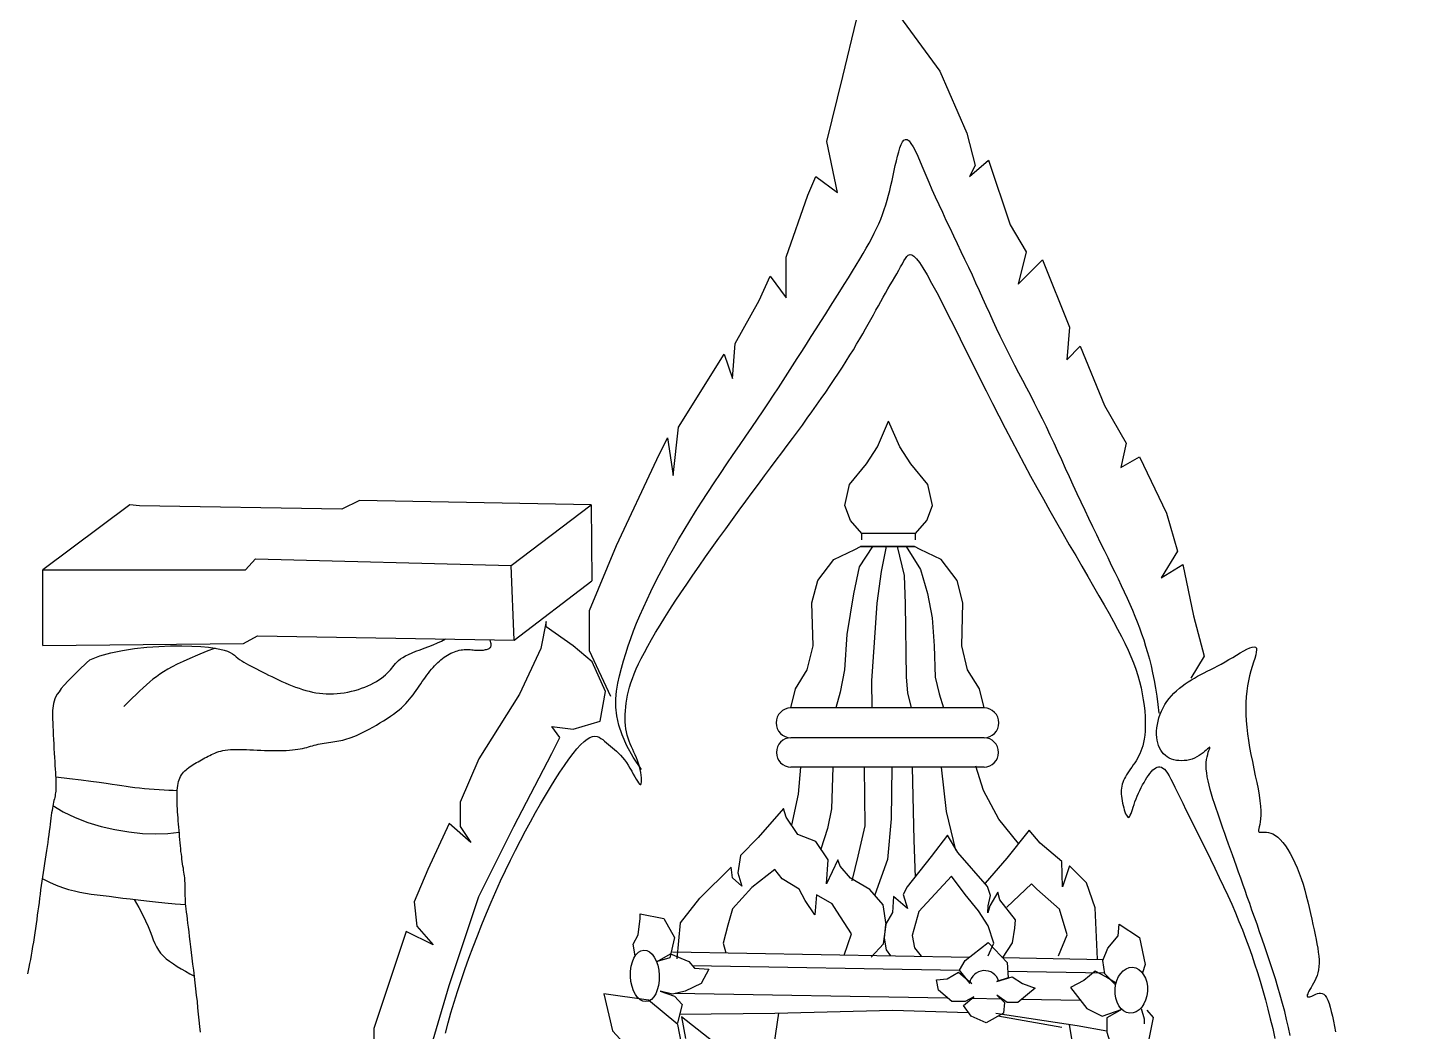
# Model space of a CAD drawing. Header units: feet. Extents: x 0 to 841, y 0 to 594.
# Drawn here: x 651.93 to 656.357, y 136.305 to 139.479 of the extents above; entities that cross this region are included whole.
import ezdxf

# ---------------------------------------------------------------- set-up
doc = ezdxf.new("R2010")
doc.units = ezdxf.units.FT
doc.header["$MEASUREMENT"] = 0
doc.layers.add('LOGO', color=7, linetype='Continuous')

# ---------------------------------------------------------------- blocks, each defined once
blk = doc.blocks.new('YOTA')
h = blk.add_hatch(color=1)
edge = h.paths.add_edge_path()
edge.add_arc((302.886, 246.975), 39.995, 0, 360)
edge = h.paths.add_edge_path(flags=16)
edge.add_arc((302.886, 246.975), 39.7, 0, 360)
at = {"color": 2}
for p, q in [((317.91, 265.952), (318.022, 266.213)), ((318.134, 265.952), (318.022, 266.213)), ((317.798, 265.781), (317.91, 265.952)), ((318.246, 265.781), (318.134, 265.952)), ((317.627, 265.575), (317.798, 265.781)), ((318.417, 265.575), (318.246, 265.781)), ((317.58, 265.363), (317.627, 265.575)), ((318.464, 265.363), (318.417, 265.575)), ((317.639, 265.21), (317.58, 265.363)), ((318.406, 265.21), (318.464, 265.363)), ((317.751, 265.08), (317.639, 265.21)), ((318.294, 265.08), (318.406, 265.21)), ((318.294, 265.08), (317.751, 265.08)), ((317.751, 265.015), (317.751, 265.08)), ((318.294, 265.015), (318.294, 265.08)), ((318.984, 263.321), (317.038, 263.321)), ((318.984, 263.021), (317.038, 263.021)), ((318.984, 262.726), (317.038, 262.726)), ((315.844, 260.862), (318.84, 260.81)), ((319.173, 260.805), (320.188, 260.787)), ((316.044, 260.724), (318.738, 260.677)), ((319.225, 260.669), (320.201, 260.652)), ((315.873, 260.447), (318.614, 260.4)), ((318.859, 260.396), (319.164, 260.391)), ((319.369, 260.387), (319.954, 260.377)), ((315.915, 260.234), (316.876, 260.245)), ((316.876, 260.245), (318.062, 260.274)), ((318.062, 260.274), (318.826, 260.253)), ((319.103, 260.245), (319.923, 260.12)), ((319.923, 260.12), (320.222, 260.067))]:
    blk.add_line(p, q, dxfattribs=at)
for points in [[(315.223, 263.435), (315.006, 263.897), (315.006, 264.305), (315.278, 264.957), (315.686, 265.826), (315.794, 266.044), (315.849, 265.663), (315.903, 266.152), (316.365, 266.886), (316.447, 266.641), (316.474, 266.995), (316.719, 267.429), (316.827, 267.674), (316.991, 267.456), (316.991, 267.864), (317.208, 268.489), (317.29, 268.679), (317.507, 268.516), (317.398, 269.032), (317.561, 269.684), (317.697, 270.255)], [(317.725, 270.852), (318.54, 269.739), (318.812, 269.114), (318.894, 268.788), (318.839, 268.679), (319.029, 268.842), (319.247, 268.19), (319.41, 267.918), (319.329, 267.592), (319.573, 267.837), (319.845, 267.158), (319.818, 266.831), (319.954, 266.967), (320.198, 266.37), (320.416, 265.989), (320.362, 265.745), (320.552, 265.853), (320.824, 265.283), (320.933, 264.903), (320.769, 264.631), (320.987, 264.767), (321.096, 264.25), (321.204, 263.843), (321.07, 263.622)], [(315.53, 262.7), (315.448, 262.825), (315.384, 262.941), (315.337, 263.049), (315.304, 263.149), (315.283, 263.242), (315.274, 263.329), (315.274, 263.413), (315.281, 263.492), (315.294, 263.57), (315.31, 263.645), (315.329, 263.721), (315.35, 263.796), (315.372, 263.871), (315.397, 263.946), (315.423, 264.021), (315.452, 264.098), (315.482, 264.175), (315.515, 264.253), (315.55, 264.332), (315.587, 264.413), (315.626, 264.495), (315.667, 264.579), (315.711, 264.664), (315.756, 264.751), (315.804, 264.84), (315.854, 264.929), (315.906, 265.02), (315.961, 265.112), (316.017, 265.206), (316.076, 265.3), (316.137, 265.396), (316.199, 265.492), (316.263, 265.589), (316.328, 265.685), (316.392, 265.78), (316.456, 265.875), (316.52, 265.968), (316.582, 266.059), (316.643, 266.147), (316.701, 266.233), (316.757, 266.316), (316.811, 266.396), (316.862, 266.473), (316.912, 266.549), (316.96, 266.623), (317.008, 266.696), (317.055, 266.769), (317.101, 266.842), (317.148, 266.915), (317.195, 266.989), (317.243, 267.065), (317.292, 267.141), (317.34, 267.217), (317.389, 267.294), (317.437, 267.37), (317.484, 267.444), (317.53, 267.518), (317.574, 267.589), (317.617, 267.657), (317.657, 267.723), (317.696, 267.785), (317.731, 267.844), (317.765, 267.9), (317.796, 267.954), (317.826, 268.006), (317.853, 268.056), (317.878, 268.105), (317.901, 268.153), (317.923, 268.201), (317.943, 268.248), (317.961, 268.296), (317.978, 268.344), (317.993, 268.392), (318.008, 268.44), (318.021, 268.489), (318.034, 268.538), (318.045, 268.588), (318.057, 268.637), (318.068, 268.687), (318.079, 268.737), (318.09, 268.787), (318.101, 268.837), (318.112, 268.884), (318.124, 268.927), (318.136, 268.966), (318.149, 269), (318.163, 269.026), (318.177, 269.044), (318.193, 269.052), (318.21, 269.05), (318.229, 269.036), (318.248, 269.011), (318.269, 268.976), (318.292, 268.933), (318.316, 268.881), (318.342, 268.824), (318.369, 268.76), (318.397, 268.692), (318.428, 268.621), (318.459, 268.547), (318.493, 268.472), (318.528, 268.395), (318.564, 268.318), (318.6, 268.239), (318.638, 268.16), (318.676, 268.081), (318.714, 268.002), (318.752, 267.922), (318.789, 267.843), (318.826, 267.764), (318.863, 267.685), (318.898, 267.607), (318.934, 267.53), (318.968, 267.453), (319.003, 267.376), (319.038, 267.3), (319.073, 267.224), (319.108, 267.148), (319.144, 267.073), (319.18, 266.998), (319.217, 266.924), (319.255, 266.849), (319.293, 266.775), (319.332, 266.7), (319.371, 266.625), (319.411, 266.549), (319.451, 266.473), (319.49, 266.395), (319.53, 266.317), (319.57, 266.238), (319.609, 266.157), (319.648, 266.075), (319.687, 265.992), (319.726, 265.908), (319.764, 265.824), (319.803, 265.739), (319.842, 265.654), (319.881, 265.569), (319.92, 265.484), (319.959, 265.4), (319.999, 265.316), (320.038, 265.233), (320.078, 265.151), (320.117, 265.07), (320.156, 264.99), (320.194, 264.912), (320.231, 264.836), (320.267, 264.762), (320.302, 264.69), (320.335, 264.621), (320.367, 264.554), (320.397, 264.49), (320.426, 264.428), (320.454, 264.367), (320.48, 264.307), (320.505, 264.247), (320.528, 264.188), (320.551, 264.129), (320.573, 264.069), (320.594, 264.008), (320.613, 263.945), (320.633, 263.881), (320.651, 263.814), (320.668, 263.745), (320.684, 263.674), (320.699, 263.599), (320.713, 263.522), (320.725, 263.441), (320.737, 263.356), (320.747, 263.267)], [(313.557, 260.045), (313.583, 260.146), (313.611, 260.249), (313.643, 260.355), (313.676, 260.463), (313.713, 260.574), (313.751, 260.686), (313.791, 260.799), (313.833, 260.913), (313.877, 261.026), (313.921, 261.139), (313.968, 261.252), (314.015, 261.363), (314.063, 261.472), (314.111, 261.579), (314.161, 261.684), (314.21, 261.787), (314.261, 261.887), (314.311, 261.986), (314.362, 262.082), (314.412, 262.175), (314.463, 262.266), (314.513, 262.354), (314.563, 262.44), (314.613, 262.522), (314.661, 262.6), (314.709, 262.674), (314.755, 262.742), (314.799, 262.805), (314.841, 262.861), (314.881, 262.91), (314.918, 262.951), (314.953, 262.984), (314.984, 263.008), (315.012, 263.024), (315.038, 263.033), (315.061, 263.036), (315.083, 263.033), (315.103, 263.026), (315.123, 263.015), (315.142, 263.002), (315.16, 262.986), (315.179, 262.97), (315.198, 262.954), (315.218, 262.937), (315.238, 262.92), (315.258, 262.903), (315.279, 262.884), (315.299, 262.865), (315.32, 262.844), (315.34, 262.821), (315.359, 262.797), (315.379, 262.771), (315.397, 262.743), (315.415, 262.714), (315.433, 262.684), (315.449, 262.655), (315.464, 262.628), (315.478, 262.603), (315.491, 262.582), (315.502, 262.565), (315.511, 262.554), (315.519, 262.549), (315.525, 262.551), (315.529, 262.56), (315.531, 262.574), (315.532, 262.593), (315.53, 262.616), (315.527, 262.643), (315.523, 262.671), (315.517, 262.701), (315.51, 262.732), (315.501, 262.762), (315.491, 262.791), (315.48, 262.82), (315.468, 262.848), (315.455, 262.875), (315.443, 262.903), (315.43, 262.93), (315.418, 262.958), (315.407, 262.987), (315.397, 263.017), (315.388, 263.047), (315.38, 263.079), (315.375, 263.112), (315.37, 263.146), (315.368, 263.182), (315.367, 263.218), (315.367, 263.255), (315.369, 263.293), (315.372, 263.331), (315.377, 263.37), (315.383, 263.409), (315.391, 263.449), (315.4, 263.489), (315.411, 263.531), (315.424, 263.573), (315.439, 263.618), (315.457, 263.664), (315.478, 263.714), (315.502, 263.766), (315.529, 263.821), (315.56, 263.88), (315.594, 263.943), (315.632, 264.01), (315.674, 264.081), (315.719, 264.155), (315.767, 264.232), (315.818, 264.313), (315.872, 264.396), (315.929, 264.481), (315.988, 264.569), (316.049, 264.659), (316.113, 264.751), (316.178, 264.844), (316.245, 264.938), (316.312, 265.033), (316.38, 265.127), (316.448, 265.221), (316.515, 265.313), (316.582, 265.404), (316.647, 265.493), (316.711, 265.578), (316.772, 265.661), (316.832, 265.741), (316.889, 265.818), (316.945, 265.892), (316.999, 265.965), (317.052, 266.036), (317.103, 266.105), (317.153, 266.173), (317.202, 266.241), (317.25, 266.307), (317.297, 266.374), (317.343, 266.44), (317.388, 266.505), (317.432, 266.57), (317.475, 266.633), (317.517, 266.696), (317.557, 266.757), (317.595, 266.817), (317.632, 266.876), (317.667, 266.932), (317.7, 266.987), (317.731, 267.04), (317.761, 267.091), (317.789, 267.141), (317.817, 267.19), (317.843, 267.237), (317.869, 267.283), (317.894, 267.329), (317.919, 267.373), (317.943, 267.417), (317.968, 267.46), (317.992, 267.502), (318.016, 267.544), (318.039, 267.585), (318.062, 267.624), (318.084, 267.662), (318.105, 267.698), (318.125, 267.733), (318.143, 267.766), (318.161, 267.797), (318.176, 267.826), (318.191, 267.851), (318.206, 267.871), (318.221, 267.885), (318.238, 267.891), (318.257, 267.887), (318.278, 267.874), (318.304, 267.848), (318.334, 267.81), (318.369, 267.756), (318.41, 267.688), (318.456, 267.604), (318.507, 267.509), (318.562, 267.403), (318.62, 267.288), (318.682, 267.167), (318.745, 267.04), (318.809, 266.91), (318.875, 266.778), (318.94, 266.647), (319.005, 266.518), (319.069, 266.39), (319.134, 266.265), (319.198, 266.141), (319.262, 266.019), (319.326, 265.898), (319.39, 265.778), (319.454, 265.659), (319.518, 265.542), (319.583, 265.424), (319.649, 265.308), (319.714, 265.192), (319.78, 265.078), (319.844, 264.966), (319.908, 264.857), (319.97, 264.75), (320.03, 264.646), (320.088, 264.547), (320.143, 264.451), (320.195, 264.36), (320.244, 264.274), (320.289, 264.193), (320.33, 264.116), (320.369, 264.043), (320.404, 263.973), (320.436, 263.905), (320.465, 263.839), (320.491, 263.775), (320.514, 263.712), (320.535, 263.649), (320.553, 263.587), (320.568, 263.525), (320.58, 263.464), (320.59, 263.403), (320.598, 263.345), (320.604, 263.288), (320.608, 263.234), (320.609, 263.182), (320.609, 263.133), (320.607, 263.088), (320.604, 263.046), (320.599, 263.008), (320.592, 262.973), (320.585, 262.941), (320.576, 262.911), (320.566, 262.884), (320.555, 262.858), (320.543, 262.834), (320.53, 262.811), (320.517, 262.789), (320.503, 262.768), (320.489, 262.747), (320.474, 262.726), (320.46, 262.706), (320.446, 262.686), (320.433, 262.666), (320.421, 262.647), (320.409, 262.628), (320.399, 262.609), (320.39, 262.59), (320.382, 262.571), (320.377, 262.552), (320.372, 262.532), (320.369, 262.513), (320.368, 262.493), (320.367, 262.473), (320.368, 262.452), (320.37, 262.431), (320.373, 262.409), (320.376, 262.386), (320.381, 262.363), (320.386, 262.339), (320.392, 262.316), (320.398, 262.294), (320.405, 262.273), (320.411, 262.255), (320.419, 262.24), (320.426, 262.229), (320.433, 262.221), (320.44, 262.218), (320.446, 262.221), (320.453, 262.229), (320.459, 262.241), (320.466, 262.256), (320.473, 262.276), (320.48, 262.298), (320.488, 262.322), (320.497, 262.348), (320.506, 262.376), (320.517, 262.404), (320.528, 262.433), (320.54, 262.461), (320.554, 262.49), (320.567, 262.518), (320.582, 262.545), (320.597, 262.571), (320.612, 262.597), (320.627, 262.62), (320.642, 262.642), (320.657, 262.662), (320.672, 262.68), (320.687, 262.696), (320.701, 262.708), (320.715, 262.718), (320.73, 262.725), (320.744, 262.728), (320.758, 262.728), (320.773, 262.724), (320.787, 262.716), (320.802, 262.703), (320.817, 262.686), (320.833, 262.664), (320.85, 262.637), (320.868, 262.605), (320.887, 262.567), (320.909, 262.524), (320.932, 262.476), (320.958, 262.422), (320.987, 262.362), (321.02, 262.295), (321.055, 262.223), (321.094, 262.146), (321.135, 262.063), (321.178, 261.977), (321.222, 261.889), (321.267, 261.798), (321.311, 261.706), (321.356, 261.613), (321.399, 261.521), (321.441, 261.431), (321.481, 261.342), (321.518, 261.255), (321.554, 261.169), (321.589, 261.084), (321.621, 261), (321.652, 260.915), (321.683, 260.83), (321.712, 260.743), (321.74, 260.656), (321.767, 260.566), (321.794, 260.474), (321.82, 260.379), (321.846, 260.284), (321.87, 260.187), (321.894, 260.089), (321.916, 259.991)], [(322.069, 260.02), (322.052, 260.101), (322.034, 260.182), (322.015, 260.263), (321.994, 260.344), (321.971, 260.426), (321.947, 260.508), (321.922, 260.59), (321.896, 260.671), (321.87, 260.753), (321.843, 260.833), (321.816, 260.912), (321.789, 260.99), (321.762, 261.066), (321.736, 261.141), (321.71, 261.213), (321.685, 261.283), (321.662, 261.352), (321.638, 261.418), (321.615, 261.483), (321.593, 261.546), (321.572, 261.607), (321.55, 261.667), (321.53, 261.726), (321.509, 261.784), (321.489, 261.84), (321.469, 261.896), (321.449, 261.95), (321.43, 262.004), (321.411, 262.057), (321.393, 262.109), (321.374, 262.16), (321.357, 262.21), (321.34, 262.26), (321.323, 262.309), (321.307, 262.358), (321.292, 262.406), (321.278, 262.452), (321.265, 262.498), (321.253, 262.543), (321.243, 262.586), (321.235, 262.627), (321.229, 262.667), (321.225, 262.704), (321.224, 262.739), (321.225, 262.772), (321.228, 262.802), (321.233, 262.829), (321.239, 262.853), (321.245, 262.875), (321.251, 262.892), (321.256, 262.906), (321.26, 262.916), (321.261, 262.923), (321.26, 262.925), (321.255, 262.923), (321.248, 262.917), (321.238, 262.908), (321.225, 262.897), (321.21, 262.884), (321.193, 262.87), (321.173, 262.856), (321.152, 262.841), (321.13, 262.828), (321.106, 262.816), (321.081, 262.806), (321.055, 262.799), (321.029, 262.793), (321.002, 262.79), (320.975, 262.789), (320.949, 262.79), (320.923, 262.793), (320.898, 262.799), (320.875, 262.806), (320.852, 262.816), (320.831, 262.828), (320.812, 262.842), (320.794, 262.858), (320.779, 262.876), (320.765, 262.897), (320.753, 262.919), (320.743, 262.942), (320.735, 262.968), (320.729, 262.995), (320.725, 263.024), (320.724, 263.055), (320.724, 263.087), (320.727, 263.12), (320.732, 263.154), (320.739, 263.188), (320.748, 263.222), (320.759, 263.257), (320.773, 263.29), (320.789, 263.323), (320.807, 263.355), (320.827, 263.386), (320.849, 263.415), (320.873, 263.443), (320.898, 263.469), (320.925, 263.495), (320.953, 263.519), (320.982, 263.542), (321.012, 263.564), (321.043, 263.585), (321.074, 263.604), (321.105, 263.623), (321.137, 263.64), (321.169, 263.657), (321.202, 263.674), (321.235, 263.691), (321.269, 263.708), (321.304, 263.726), (321.34, 263.745), (321.376, 263.764), (321.414, 263.785), (321.452, 263.808), (321.491, 263.831), (321.53, 263.854), (321.567, 263.876), (321.602, 263.896), (321.634, 263.913), (321.663, 263.926), (321.688, 263.935), (321.708, 263.938), (321.722, 263.935), (321.73, 263.924), (321.732, 263.907), (321.729, 263.884), (321.723, 263.855), (321.713, 263.821), (321.701, 263.782), (321.688, 263.74), (321.674, 263.694), (321.661, 263.646), (321.649, 263.595), (321.64, 263.543), (321.632, 263.489), (321.627, 263.433), (321.623, 263.375), (321.622, 263.316), (321.623, 263.255), (321.627, 263.192), (321.632, 263.128), (321.64, 263.061), (321.649, 262.993), (321.661, 262.923), (321.675, 262.851), (321.689, 262.78), (321.704, 262.709), (321.719, 262.638), (321.733, 262.57), (321.746, 262.505), (321.757, 262.443), (321.766, 262.385), (321.772, 262.332), (321.774, 262.284), (321.774, 262.242), (321.771, 262.205), (321.767, 262.174), (321.763, 262.147), (321.758, 262.124), (321.754, 262.106), (321.752, 262.091), (321.751, 262.081), (321.754, 262.074), (321.759, 262.07), (321.769, 262.068), (321.78, 262.068), (321.795, 262.069), (321.812, 262.069), (321.831, 262.068), (321.852, 262.066), (321.874, 262.06), (321.897, 262.051), (321.921, 262.037), (321.946, 262.018), (321.971, 261.994), (321.996, 261.965), (322.022, 261.932), (322.046, 261.895), (322.071, 261.853), (322.095, 261.809), (322.118, 261.761), (322.14, 261.71), (322.161, 261.657), (322.181, 261.602), (322.2, 261.545), (322.217, 261.486), (322.233, 261.427), (322.248, 261.368), (322.262, 261.309), (322.276, 261.251), (322.288, 261.194), (322.3, 261.139), (322.311, 261.086), (322.322, 261.036), (322.331, 260.988), (322.34, 260.943), (322.348, 260.9), (322.354, 260.859), (322.359, 260.821), (322.361, 260.784), (322.362, 260.749), (322.36, 260.715), (322.356, 260.683), (322.35, 260.653), (322.341, 260.624), (322.33, 260.596), (322.318, 260.57), (322.306, 260.546), (322.293, 260.523), (322.281, 260.503), (322.27, 260.484), (322.26, 260.467), (322.252, 260.453), (322.247, 260.44), (322.243, 260.43), (322.242, 260.421), (322.243, 260.415), (322.246, 260.411), (322.251, 260.408), (322.258, 260.408), (322.267, 260.409), (322.277, 260.412), (322.288, 260.416), (322.301, 260.422), (322.315, 260.429), (322.33, 260.436), (322.346, 260.442), (322.361, 260.445), (322.377, 260.446), (322.393, 260.443), (322.409, 260.435), (322.424, 260.422), (322.438, 260.403), (322.451, 260.376), (322.463, 260.343), (322.474, 260.304), (322.485, 260.261), (322.496, 260.214), (322.506, 260.163), (322.516, 260.111), (322.526, 260.057)], [(309.498, 263.95), (309.498, 264.714), (311.54, 264.714), (311.639, 264.823), (314.216, 264.758), (315.024, 265.368), (312.687, 265.412), (312.512, 265.325), (310.47, 265.357), (310.372, 265.368), (309.498, 264.714)], [(315.024, 265.368), (315.032, 264.604)], [(317.038, 263.321), (317.085, 263.515), (317.203, 263.704), (317.262, 263.946), (317.25, 264.382), (317.309, 264.605), (317.469, 264.818), (317.681, 264.918), (317.74, 264.947), (318.282, 264.947)], [(317.86, 264.947), (317.727, 264.745), (317.667, 264.47), (317.601, 264.062), (317.579, 263.705), (317.535, 263.479), (317.491, 263.321)], [(318.984, 263.321), (318.937, 263.515), (318.819, 263.704), (318.76, 263.946), (318.772, 264.382), (318.713, 264.605), (318.553, 264.818), (318.341, 264.918), (318.282, 264.947), (317.74, 264.947)], [(317.997, 264.947), (317.948, 264.696), (317.904, 264.376), (317.876, 263.98), (317.849, 263.594), (317.854, 263.321)], [(318.108, 264.947), (318.179, 264.657), (318.19, 264.371), (318.201, 263.633), (318.212, 263.473), (318.251, 263.321)], [(318.201, 264.947), (318.345, 264.718), (318.416, 264.475), (318.46, 264.228), (318.482, 263.947), (318.493, 263.633), (318.532, 263.462), (318.576, 263.321)], [(309.498, 263.95), (311.518, 263.972), (311.66, 264.049), (314.249, 264.005), (314.216, 264.758)], [(314.249, 264.005), (315.032, 264.604)], [(313.321, 259.601), (313.593, 260.525), (313.892, 261.422), (314.246, 262.128), (314.626, 262.861), (314.708, 263.024), (314.626, 263.133), (314.844, 263.106), (315.116, 263.188), (315.17, 263.486), (315.034, 263.785), (314.844, 263.948), (314.572, 264.138), (314.572, 264.193), (314.518, 263.921), (314.3, 263.459), (313.892, 262.807), (313.702, 262.372), (313.702, 262.128), (313.811, 261.965), (313.593, 262.155), (313.376, 261.693), (313.24, 261.367), (313.267, 261.123), (313.43, 260.933), (313.158, 261.068), (312.832, 260.09), (312.832, 259.493)], [(311.086, 260.052), (311.08, 260.112), (311.074, 260.173), (311.067, 260.236), (311.06, 260.298), (311.054, 260.362), (311.046, 260.425), (311.039, 260.489), (311.032, 260.552), (311.025, 260.615), (311.017, 260.677), (311.01, 260.738), (311.003, 260.798), (310.996, 260.856), (310.989, 260.912), (310.982, 260.966), (310.976, 261.017), (310.97, 261.065), (310.964, 261.111), (310.959, 261.153), (310.954, 261.192), (310.95, 261.229), (310.946, 261.263), (310.942, 261.295), (310.939, 261.325), (310.936, 261.352), (310.934, 261.378), (310.933, 261.403), (310.932, 261.425), (310.931, 261.447), (310.931, 261.467), (310.93, 261.487), (310.93, 261.505), (310.93, 261.523), (310.93, 261.541), (310.93, 261.558), (310.929, 261.575), (310.928, 261.593), (310.927, 261.61), (310.924, 261.628), (310.922, 261.647), (310.919, 261.666), (310.916, 261.685), (310.913, 261.706), (310.909, 261.727), (310.906, 261.749), (310.902, 261.772), (310.899, 261.796), (310.896, 261.822), (310.893, 261.848), (310.889, 261.876), (310.887, 261.904), (310.884, 261.933), (310.881, 261.963), (310.878, 261.994), (310.875, 262.024), (310.873, 262.056), (310.87, 262.087), (310.867, 262.119), (310.865, 262.15), (310.862, 262.182), (310.86, 262.213), (310.857, 262.244), (310.855, 262.275), (310.853, 262.305), (310.852, 262.335), (310.851, 262.363), (310.85, 262.391), (310.849, 262.418), (310.849, 262.444), (310.85, 262.47), (310.851, 262.494), (310.853, 262.517), (310.856, 262.539), (310.86, 262.559), (310.864, 262.579), (310.87, 262.598), (310.877, 262.615), (310.885, 262.631), (310.894, 262.646), (310.904, 262.66), (310.915, 262.674), (310.927, 262.686), (310.94, 262.698), (310.953, 262.709), (310.968, 262.72), (310.982, 262.73), (310.998, 262.74), (311.013, 262.75), (311.029, 262.76), (311.046, 262.77), (311.062, 262.779), (311.079, 262.789), (311.096, 262.798), (311.113, 262.807), (311.13, 262.817), (311.146, 262.825), (311.163, 262.834), (311.18, 262.843), (311.197, 262.851), (311.214, 262.859), (311.232, 262.867), (311.25, 262.874), (311.269, 262.881), (311.29, 262.887), (311.312, 262.892), (311.335, 262.896), (311.36, 262.899), (311.388, 262.901), (311.417, 262.903), (311.447, 262.903), (311.48, 262.903), (311.513, 262.902), (311.548, 262.901), (311.583, 262.899), (311.62, 262.898), (311.657, 262.896), (311.694, 262.895), (311.732, 262.893), (311.77, 262.893), (311.807, 262.892), (311.844, 262.892), (311.88, 262.892), (311.916, 262.893), (311.95, 262.894), (311.982, 262.896), (312.013, 262.898), (312.041, 262.901), (312.068, 262.905), (312.092, 262.909), (312.115, 262.914), (312.136, 262.919), (312.157, 262.924), (312.176, 262.93), (312.195, 262.935), (312.214, 262.941), (312.233, 262.946), (312.252, 262.951), (312.272, 262.955), (312.292, 262.959), (312.313, 262.963), (312.334, 262.967), (312.355, 262.97), (312.377, 262.973), (312.398, 262.977), (312.419, 262.98), (312.44, 262.983), (312.46, 262.986), (312.48, 262.99), (312.5, 262.994), (312.52, 262.998), (312.54, 263.003), (312.561, 263.009), (312.583, 263.016), (312.606, 263.024), (312.631, 263.034), (312.657, 263.045), (312.686, 263.058), (312.718, 263.073), (312.751, 263.09), (312.786, 263.108), (312.822, 263.128), (312.859, 263.149), (312.895, 263.17), (312.931, 263.192), (312.966, 263.214), (313, 263.237), (313.031, 263.259), (313.06, 263.281), (313.087, 263.303), (313.112, 263.324), (313.134, 263.345), (313.155, 263.367), (313.175, 263.388), (313.193, 263.409), (313.211, 263.43), (313.228, 263.452), (313.244, 263.474), (313.26, 263.496), (313.276, 263.519), (313.291, 263.542), (313.307, 263.564), (313.322, 263.587), (313.337, 263.609), (313.353, 263.631), (313.368, 263.653), (313.383, 263.673), (313.399, 263.693), (313.414, 263.712), (313.43, 263.73), (313.446, 263.747), (313.462, 263.764), (313.478, 263.779), (313.494, 263.794), (313.51, 263.807), (313.527, 263.82), (313.543, 263.832), (313.56, 263.843), (313.577, 263.853), (313.594, 263.863), (313.611, 263.872), (313.628, 263.879), (313.645, 263.886), (313.662, 263.893), (313.678, 263.898), (313.695, 263.902), (313.712, 263.906), (313.728, 263.908), (313.744, 263.91), (313.76, 263.91), (313.775, 263.91), (313.79, 263.91), (313.805, 263.909), (313.82, 263.908), (313.834, 263.907), (313.848, 263.905), (313.862, 263.904), (313.876, 263.904), (313.889, 263.903), (313.902, 263.903), (313.915, 263.903), (313.927, 263.904), (313.938, 263.905), (313.95, 263.907), (313.96, 263.909), (313.97, 263.912), (313.979, 263.915), (313.988, 263.918), (313.995, 263.922), (314.002, 263.927), (314.008, 263.932), (314.012, 263.939), (314.015, 263.946), (314.016, 263.955), (314.015, 263.966), (314.013, 263.978), (314.008, 263.993), (314.001, 264.009)], [(309.971, 263.806), (310.072, 263.845), (310.182, 263.876), (310.299, 263.901), (310.421, 263.92), (310.544, 263.933), (310.666, 263.942), (310.785, 263.946), (310.896, 263.947), (310.999, 263.944), (311.089, 263.94), (311.166, 263.933), (311.229, 263.925), (311.281, 263.915), (311.324, 263.904), (311.358, 263.892), (311.385, 263.879), (311.408, 263.866), (311.427, 263.852), (311.444, 263.838), (311.462, 263.824), (311.48, 263.81), (311.501, 263.797), (311.522, 263.783), (311.545, 263.77), (311.569, 263.756), (311.595, 263.742), (311.622, 263.728), (311.65, 263.714), (311.679, 263.699), (311.709, 263.684), (311.74, 263.669), (311.772, 263.653), (311.805, 263.637), (311.838, 263.621), (311.872, 263.605), (311.906, 263.589), (311.941, 263.573), (311.976, 263.559), (312.01, 263.545), (312.045, 263.531), (312.079, 263.519), (312.113, 263.508), (312.148, 263.498), (312.182, 263.489), (312.216, 263.481), (312.25, 263.475), (312.284, 263.47), (312.319, 263.466), (312.354, 263.464), (312.39, 263.463), (312.426, 263.464), (312.462, 263.466), (312.498, 263.47), (312.535, 263.475), (312.571, 263.481), (312.607, 263.489), (312.642, 263.498), (312.677, 263.508), (312.71, 263.519), (312.743, 263.531), (312.774, 263.545), (312.804, 263.559), (312.832, 263.574), (312.859, 263.589), (312.885, 263.605), (312.909, 263.622), (312.931, 263.638), (312.951, 263.655), (312.969, 263.672), (312.985, 263.689), (313, 263.705), (313.013, 263.721), (313.025, 263.737), (313.038, 263.753), (313.051, 263.769), (313.065, 263.784), (313.082, 263.8), (313.101, 263.815), (313.124, 263.831), (313.151, 263.846), (313.183, 263.861), (313.219, 263.877), (313.258, 263.892), (313.299, 263.908), (313.342, 263.925), (313.386, 263.941), (313.43, 263.959), (313.474, 263.977), (313.516, 263.996), (313.555, 264.017)], [(311.234, 263.924), (311.143, 263.889), (311.055, 263.853), (310.978, 263.821), (310.911, 263.79), (310.852, 263.762), (310.801, 263.736), (310.755, 263.711), (310.714, 263.686), (310.677, 263.661), (310.641, 263.636), (310.607, 263.61), (310.574, 263.583), (310.54, 263.555), (310.507, 263.525), (310.472, 263.492), (310.436, 263.458), (310.398, 263.42), (310.357, 263.38), (310.313, 263.336)], [(309.971, 263.806), (309.938, 263.776), (309.862, 263.704), (309.801, 263.644), (309.751, 263.594), (309.712, 263.551), (309.682, 263.516), (309.66, 263.485), (309.642, 263.459), (309.629, 263.435), (309.619, 263.412), (309.61, 263.389), (309.604, 263.367), (309.599, 263.344), (309.596, 263.32), (309.594, 263.295), (309.593, 263.268), (309.593, 263.239), (309.594, 263.207), (309.596, 263.172), (309.597, 263.134), (309.599, 263.093), (309.601, 263.049), (309.604, 263.004), (309.606, 262.959), (309.609, 262.913), (309.611, 262.867), (309.614, 262.823), (309.617, 262.781), (309.619, 262.741), (309.621, 262.704), (309.623, 262.671), (309.625, 262.64), (309.627, 262.612), (309.628, 262.586), (309.628, 262.562), (309.629, 262.54), (309.629, 262.52), (309.628, 262.501), (309.627, 262.484), (309.625, 262.467), (309.622, 262.451), (309.62, 262.435), (309.616, 262.42), (309.613, 262.404), (309.609, 262.388), (309.605, 262.371), (309.601, 262.353), (309.597, 262.333), (309.593, 262.312), (309.589, 262.289), (309.585, 262.265), (309.582, 262.238), (309.578, 262.21), (309.574, 262.18), (309.57, 262.149), (309.566, 262.115), (309.561, 262.08), (309.557, 262.044), (309.551, 262.006), (309.546, 261.966), (309.54, 261.925), (309.533, 261.883), (309.527, 261.84), (309.52, 261.796), (309.513, 261.752), (309.506, 261.707), (309.499, 261.663), (309.493, 261.618), (309.486, 261.574), (309.48, 261.531), (309.474, 261.488), (309.469, 261.446), (309.463, 261.403), (309.458, 261.361), (309.452, 261.318), (309.446, 261.275), (309.441, 261.232), (309.435, 261.188), (309.428, 261.144), (309.422, 261.099), (309.415, 261.053), (309.408, 261.007), (309.401, 260.961), (309.393, 260.916), (309.386, 260.871), (309.378, 260.828), (309.371, 260.786), (309.363, 260.746), (309.356, 260.709), (309.349, 260.674), (309.342, 260.641)], [(309.626, 262.626), (309.765, 262.61), (309.883, 262.596), (309.982, 262.584), (310.065, 262.573), (310.135, 262.563), (310.195, 262.554), (310.246, 262.546), (310.292, 262.539), (310.335, 262.532), (310.378, 262.526), (310.424, 262.521), (310.471, 262.516), (310.52, 262.511), (310.57, 262.507), (310.62, 262.503), (310.67, 262.499), (310.718, 262.496), (310.765, 262.493), (310.809, 262.491), (310.851, 262.489)], [(317.135, 262.726), (317.11, 262.452), (317.045, 262.14)], [(317.459, 262.726), (317.446, 262.305), (317.405, 262.105), (317.34, 261.899)], [(317.776, 262.726), (317.782, 262.134), (317.711, 261.828), (317.652, 261.58)], [(318.054, 262.726), (318.047, 262.205), (318.012, 261.793), (317.882, 261.439)], [(318.259, 262.726), (318.277, 261.987), (318.289, 261.616)], [(318.552, 262.726), (318.602, 262.276), (318.696, 261.887)], [(319.333, 261.955), (319.132, 262.199), (318.979, 262.488), (318.902, 262.735)], [(309.598, 262.339), (309.703, 262.274), (309.821, 262.217), (309.949, 262.168), (310.084, 262.127), (310.222, 262.095), (310.362, 262.072), (310.5, 262.057), (310.633, 262.052), (310.757, 262.056), (310.871, 262.069)], [(317.846, 260.808), (317.97, 260.945), (317.998, 261.137), (317.966, 261.338), (317.834, 261.49), (317.637, 261.606), (317.533, 261.726), (317.509, 261.791), (317.397, 261.55), (317.413, 261.791), (317.288, 261.975), (317.108, 262.047), (316.991, 262.219), (316.963, 262.308), (316.707, 262.015), (316.53, 261.835), (316.502, 261.658), (316.542, 261.526), (316.45, 261.61), (316.434, 261.718)], [(319.17, 260.801), (319.271, 260.953), (319.295, 261.101), (319.303, 261.185), (319.142, 261.386), (319.122, 261.466), (319.042, 261.326), (319.022, 261.257), (319.026, 261.326), (319.05, 261.43), (319.018, 261.522), (318.721, 261.863), (318.617, 262.039), (318.452, 261.823), (318.208, 261.518), (318.168, 261.442), (318.212, 261.301), (318.071, 261.422)], [(320.127, 260.788), (320.106, 261.306), (320.017, 261.56), (319.846, 261.73), (319.775, 261.518), (319.77, 261.772), (319.551, 261.96), (319.439, 262.09), (319.215, 261.807), (318.997, 261.554)], [(315.891, 260.793), (315.925, 261.155), (316.118, 261.404), (316.434, 261.718)], [(317.573, 260.828), (317.649, 261.045), (317.501, 261.273), (317.453, 261.346), (317.296, 261.438), (317.28, 261.237), (317.18, 261.382), (317.12, 261.494), (316.951, 261.598), (316.875, 261.694), (316.642, 261.51), (316.45, 261.297), (316.402, 261.133), (316.354, 260.949), (316.381, 260.852)], [(318.657, 261.626), (318.657, 261.626), (318.328, 261.269), (318.26, 261.029), (318.284, 260.905), (318.351, 260.819)], [(319.026, 260.824), (319.082, 260.949), (319.026, 261.125), (318.93, 261.277), (318.793, 261.442), (318.657, 261.626)], [(309.49, 261.601), (309.563, 261.565), (309.631, 261.535), (309.695, 261.511), (309.756, 261.492), (309.815, 261.477), (309.871, 261.464), (309.928, 261.454), (309.985, 261.446), (310.043, 261.439), (310.103, 261.431), (310.166, 261.423), (310.232, 261.415), (310.303, 261.405), (310.378, 261.396), (310.457, 261.386), (310.542, 261.376), (310.631, 261.366), (310.727, 261.357), (310.829, 261.347), (310.938, 261.339)], [(319.734, 260.823), (319.823, 261.035), (319.746, 261.294), (319.516, 261.495), (319.463, 261.548), (319.215, 261.312)], [(310.418, 261.389), (310.464, 261.31), (310.502, 261.239), (310.533, 261.176), (310.557, 261.12), (310.577, 261.069), (310.594, 261.024), (310.61, 260.983), (310.625, 260.946), (310.641, 260.912), (310.661, 260.881), (310.684, 260.851), (310.711, 260.822), (310.741, 260.794), (310.775, 260.768), (310.812, 260.742), (310.851, 260.717), (310.892, 260.692), (310.935, 260.668), (310.979, 260.643), (311.024, 260.618)], [(318.071, 261.422), (318.063, 261.261), (317.991, 261.137), (317.979, 261.001), (317.999, 260.885), (318.04, 260.824)], [(315.469, 260.823), (315.449, 260.939), (315.497, 261.035), (315.517, 261.199), (315.517, 261.247), (315.758, 261.199), (315.864, 261.006), (315.816, 260.804), (315.69, 260.765), (315.825, 260.842), (316.008, 260.765), (316.066, 260.698), (316.211, 260.688), (316.134, 260.544), (315.97, 260.467), (315.844, 260.438), (315.719, 260.467), (315.864, 260.418), (315.941, 260.332), (315.893, 260.149)], [(320.31, 260.532), (320.203, 260.64), (320.183, 260.775), (320.232, 260.9), (320.338, 261.025), (320.347, 261.141), (320.55, 261.006), (320.608, 260.736), (320.582, 260.65)], [(318.843, 260.544), (318.737, 260.679), (318.795, 260.775), (319.026, 260.958), (319.219, 260.756), (319.229, 260.602), (319.113, 260.563), (319.267, 260.611), (319.373, 260.544), (319.499, 260.496), (319.325, 260.351), (319.219, 260.351), (319.113, 260.428), (319.19, 260.351), (319.181, 260.245), (319.007, 260.149), (318.853, 260.216), (318.776, 260.322), (318.882, 260.409), (318.795, 260.361), (318.66, 260.361), (318.525, 260.476), (318.506, 260.582), (318.612, 260.592), (318.727, 260.659), (318.862, 260.544)], [(320.318, 260.544), (320.212, 260.611), (320.106, 260.669), (319.99, 260.573), (319.856, 260.505), (320.019, 260.293), (320.174, 260.216), (320.376, 260.284), (320.222, 260.197), (320.222, 260.052), (320.28, 259.869)], [(316.426, 259.822), (315.936, 260.208), (315.975, 259.99)], [(315.936, 259.938), (315.898, 260.131), (315.601, 260.376), (315.15, 260.44), (315.24, 260.067), (315.395, 259.899)], [(318.067, 256.009), (317.649, 256.155), (317.011, 256.664), (316.793, 257.265), (316.665, 257.774), (316.629, 258.484), (316.629, 258.829), (316.811, 259.539), (316.915, 260.246)], [(319.769, 260.101), (319.125, 260.214)], [(319.943, 257.732), (320.111, 258.298), (320.249, 258.605), (320.295, 258.973), (320.433, 259.265), (320.464, 259.556), (320.617, 259.833), (320.694, 260.201), (320.629, 260.274)], [(320.569, 260.293), (320.598, 260.187), (320.598, 260.139)], [(319.844, 260.132), (319.961, 259.412), (319.834, 258.884), (319.834, 258.811), (319.943, 258.429), (319.943, 258.393), (319.943, 257.556), (319.287, 256.209), (318.996, 255.882), (318.723, 255.772), (318.286, 255.791), (318.067, 256.009), (318.031, 256.155)]]:
    blk.add_lwpolyline(points, dxfattribs=at)
at = {"color": 1}
for centre, radius in [((302.881, 246.975), 40), ((302.881, 246.975), 40), ((302.886, 246.975), 39.995)]:
    blk.add_circle(centre, radius, dxfattribs=at)
at = {"color": 2}
for radius in [39.7, 38.793]:
    blk.add_circle((302.886, 246.975), radius, dxfattribs=at)
for centre, radius, start, end in [((302.886, 246.975), 35.372, 29.814, 89.3035), ((302.886, 246.975), 34.464, 31.5058, 87.6117), ((317.038, 263.171), 0.15, 90, 270), ((318.984, 263.171), 0.15, 270, 90), ((317.038, 262.873), 0.147, 90, 270), ((318.984, 262.873), 0.147, 270, 90), ((318.988, 260.524), 0.15, 17.124, 170.9262)]:
    blk.add_arc(centre, radius, start, end, dxfattribs=at)
for centre, major_axis, ratio in [((315.565, 260.621), (-0.01, 0.26), 0.556408), ((320.468, 260.476), (0.014, 0.231), 0.707258)]:
    blk.add_ellipse(centre, major_axis=major_axis, ratio=ratio, dxfattribs=at)

msp = doc.modelspace()

# ---------------------------------------------------------------- linework, layer by layer
at = {"layer": 'LOGO', "color": 1}
msp.add_circle((649.9138, 132.2024), 12.5548, dxfattribs=at)

# ---------------------------------------------------------------- block references
at = {"layer": 'LOGO', "xscale": 0.3139103563735262, "yscale": 0.3139103563735262, "zscale": 0.3139103563735262}
msp.add_blockref('YOTA', (554.8225, 54.668), dxfattribs=at)

doc.saveas('drawing.dxf')
